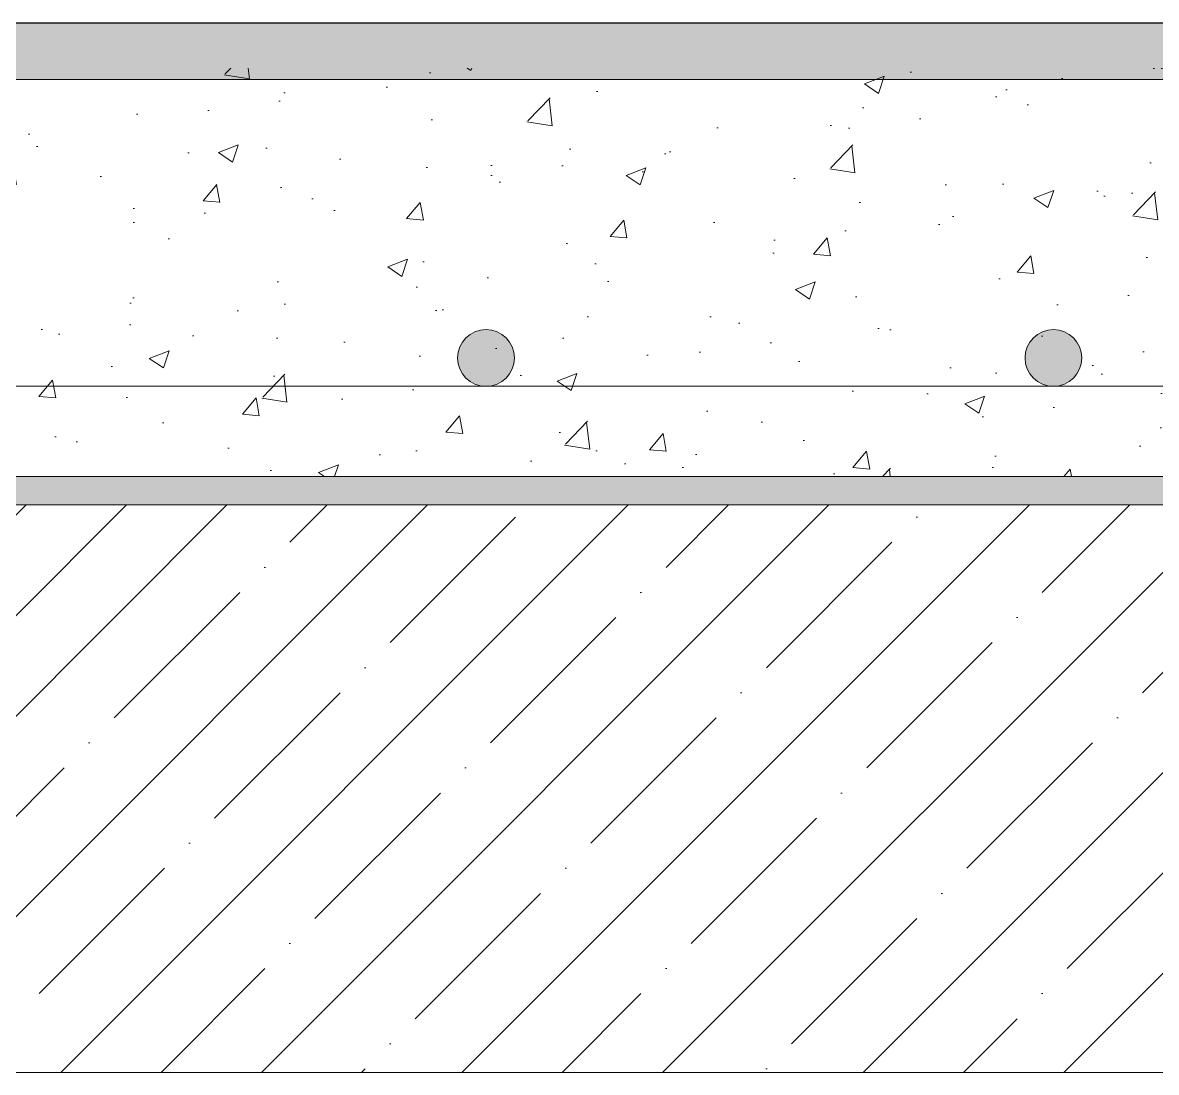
# Model space of a CAD drawing. Header units: millimetres. Extents: x -542032 to 558829, y -28615 to 266565.
# Drawn here: x -521144 to -519147, y 18595 to 20445 of the extents above; entities that cross this region are included whole.
import ezdxf

# ---------------------------------------------------------------- set-up
doc = ezdxf.new("R2010")
doc.units = ezdxf.units.MM
doc.layers.add('АР_Перегородки кирпич штрих', color=7, linetype='Continuous')
doc.layers.add('АР_Плита', color=220, linetype='Continuous')
doc.layers.add('АР_Тонкие', color=250, linetype='Continuous', lineweight=0)
doc.layers.add('АР_Штриховка', color=252, linetype='Continuous', lineweight=0)

# ---------------------------------------------------------------- blocks, each defined once
blk = doc.blocks.new('Арматура_D-10')
at = {"layer": 'АР_Перегородки кирпич штрих', "transparency": 33554687}
h = blk.add_hatch(color=256, dxfattribs=at)
h.set_gradient(color2=(0, 0, 0), tint=1, name='SPHERICAL')
h.paths.add_polyline_path([(-59078.57, 235102.41, 1), (-59088.57, 235102.41, 1)])
at = {"layer": 'АР_Тонкие'}
blk.add_circle((-59083.57, 235102.41), 5, dxfattribs=at)

msp = doc.modelspace()

# ---------------------------------------------------------------- hatches: boundary and pattern name
at = {"layer": 'АР_Перегородки кирпич штрих', "transparency": 33554559}
h = msp.add_hatch(dxfattribs=at)
h.set_pattern_fill('AR-CONC', color=256, scale=0.5, style=0)
h.set_pattern_definition([(50, (76151.72, -1650233.78), (91.0923345, -7.9695428), [9.525, -104.775]), (355, (76151.72, -1650233.78), (-17.6217107, 95.5284226), [7.62, -83.820292]), (100.4514447, (76159.315, -1650234.45), (73.4706235, 87.558876), [8.0950044, -89.0451223]), (46.1842, (76151.72, -1650208.38), (135.5395204, -21.021164), [14.2875, -157.1625]), (96.635558, (76163.02, -1650210.13), (118.702067, 123.713062), [12.142512, -133.567804]), (351.184151, (76151.72, -1650208.38), (118.702067, 123.713062), [11.429984, -125.729866]), (21, (76164.42, -1650214.73), (75.8071956, -51.132599), [9.525, -104.775]), (326, (76164.42, -1650214.73), (30.901014, 92.093983), [7.62, -83.82]), (71.451445, (76170.74, -1650218.99), (106.7082096, 40.9613844), [8.0950044, -89.044969]), (37.5, (76151.724, -1650233.783), (1.5443016, 42.27751944), [0, -82.804, 0, -85.09, 0, -84.1375]), (7.5, (76151.724, -1650233.783), (33.4098313, 50.0902874), [0, -48.514, 0, -80.899, 0, -32.0675]), (327.5, (76123.403, -1650233.783), (67.7952976, -2.864372), [0, -31.75, 0, -99.06, 0, -131.445]), (317.5, (76110.7, -1650233.78), (74.0645907, 12.7132455), [0, -41.275, 0, -65.786, 0, -93.345])])
h.paths.add_polyline_path([(-515681.1, 20344.8), (-515681.1, 20444.8), (-522506.5, 20444.8), (-522506.5, 20344.8)])
at = {"layer": 'АР_Перегородки кирпич штрих', "transparency": 33554687}
msp.add_hatch(color=256, dxfattribs=at).paths.add_polyline_path([(-522506.5, 19644.8), (-522506.5, 19594.8), (-515681.1, 19594.8), (-515681.1, 19644.8)])
at = {"layer": 'АР_Штриховка', "ltscale": 100, "true_color": 0x000000}
h = msp.add_hatch(dxfattribs=at)
h.set_pattern_fill('AR-CONC', color=18, scale=50, style=0)
h.set_pattern_definition([(50, (-5200836.66, 752241.45), (358.630091, -31.376067), [37.5, -412.5]), (355, (-5200836.66, 752241.45), (-69.375667, 376.096067), [30, -330]), (100.4514445, (-5200806.78, 752238.83), (289.254423, 344.719995), [31.870096, -350.571056]), (46.1842, (-5200836.66, 752341.45), (533.620665, -82.75964), [56.25, -618.75]), (96.635635, (-5200792.2, 752334.55), (467.33097, 487.0593), [47.80517, -525.85688]), (351.184164, (-5200836.66, 752341.45), (467.33097, 487.0593), [45, -495]), (21, (-5200786.66, 752316.45), (298.453526, -201.309445), [37.5, -412.5]), (326, (-5200786.66, 752316.45), (121.657666, 362.575023), [30, -330]), (71.451445, (-5200761.8, 752299.67), (420.111188, 161.265576), [31.870095, -350.571056]), (37.5, (-5200836.66, 752241.45), (6.0799277, 166.446927), [0, -326, 0, -335, 0, -331.25]), (7.5, (-5200836.66, 752241.45), (131.534769, 197.205856), [0, -191, 0, -318.5, 0, -126.25]), (327.5, (-5200948.16, 752241.45), (266.911218, -11.277436), [0, -125, 0, -390, 0, -517.5]), (317.5, (-5200998.16, 752241.45), (291.593085, 50.052491), [0, -162.5, 0, -259, 0, -367.5])])
h.paths.add_polyline_path([(-515681.1, 20364.8), (-522506.5, 20364.8), (-522506.5, 19644.8), (-515681.1, 19644.8)])
h = msp.add_hatch(dxfattribs=at)
h.set_pattern_fill('ANSI35', color=18, scale=1000, style=0)
h.set_pattern_definition([(45, (-5200836.66, 752091.45), (-176.776695, 176.776695), []), (45, (-5200659.9, 752091.45), (-176.776695, 176.776695), [312.5, -62.5, 0, -62.5])])
h.paths.add_polyline_path([(-515681.1, 19594.8), (-522506.5, 19594.8), (-522506.5, 18594.8), (-515681.1, 18594.8)])

# ---------------------------------------------------------------- linework, layer by layer
at = {"layer": 'АР_Плита', "color": 18, "lineweight": 5, "ltscale": 100, "true_color": 0x000000}
msp.add_lwpolyline([(-522506.5, 19594.8), (-515681.1, 19594.8), (-515681.1, 18594.8), (-522506.5, 18594.8)], close=True, dxfattribs=at)
at = {"layer": 'АР_Тонкие', "lineweight": 30}
msp.add_line((-522506.5, 20444.8), (-515681.1, 20444.8), dxfattribs=at)
at = {"layer": 'АР_Тонкие'}
for points in [[(-522506.5, 20344.8), (-515681.1, 20344.8)], [(-515681.1, 19803.9), (-522506.5, 19803.9)], [(-522506.5, 19644.8), (-522506.5, 19644.8), (-515681.1, 19644.8)]]:
    msp.add_lwpolyline(points, dxfattribs=at)

# ---------------------------------------------------------------- block references
at = {"layer": 'АР_Тонкие', "xscale": 10, "yscale": 10, "zscale": 10}
for p in [(70507.8, -2331170.2), (71507.8, -2331170.2)]:
    msp.add_blockref('Арматура_D-10', p, dxfattribs=at)

doc.saveas('drawing.dxf')
